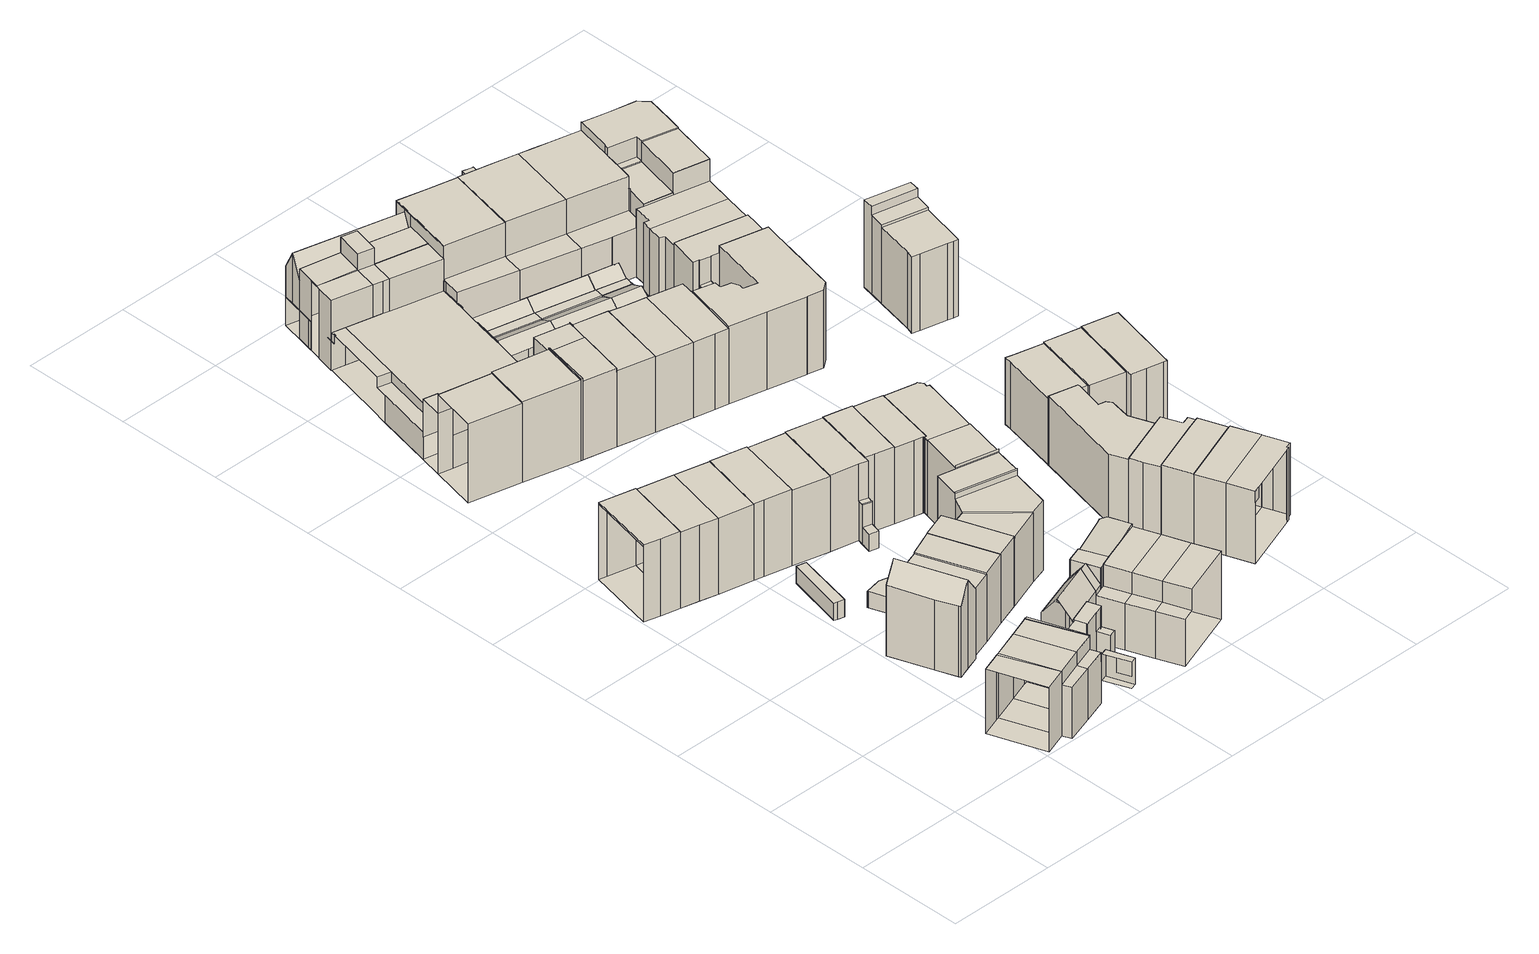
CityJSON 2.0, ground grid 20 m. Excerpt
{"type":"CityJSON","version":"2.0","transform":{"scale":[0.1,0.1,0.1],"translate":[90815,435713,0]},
"CityObjects":{
"building1":{"type":"Building","attributes":{"TerrainHeight":0.75,"bron_tex":"UltraCAM-X 10cm juni 2008","voll_tex":"complete","bron_geo":"Lidar 15-30 punten - nov. 2008","status":"1"},"geometry":[{"type":"MultiSurface","lod":"2","boundaries":[[[0,1,2]],[[3,4,1,0]],[[5,6,7,8]],[[0,2,6,9]],[[3,0,9,5]],[[1,4,8,7]]]}]},
"building2":{"type":"Building","attributes":{"TerrainHeight":0.6,"bron_tex":"UltraCAM-X 10cm juni 2008","voll_tex":"complete","bron_geo":"Lidar 15-30 punten - nov. 2008","status":"1"},"geometry":[{"type":"MultiSurface","lod":"2","boundaries":[[[10,11,12,13,14,15]],[[16,17,18,19]],[[10,15,20,21]],[[15,14,22,16]],[[14,13,17,22]],[[13,12,23,24]],[[12,11,25,18]],[[11,10,19,25]]]}]},
"building3":{"type":"Building","attributes":{"TerrainHeight":0.75,"bron_tex":"UltraCAM-X 10cm juni 2008","voll_tex":"complete","bron_geo":"Lidar 15-30 punten - nov. 2008","status":"1"},"geometry":[{"type":"MultiSurface","lod":"2","boundaries":[[[2,1,26,27]],[[28,29,30,31]],[[6,32,33,34,7]],[[2,27,32,6]],[[26,1,28,31]],[[30,29,34,33]],[[29,28,7,34]]]}]},
"building4":{"type":"Building","attributes":{"TerrainHeight":0.77,"bron_tex":"UltraCAM-X 10cm juni 2008","voll_tex":"complete","bron_geo":"Lidar 15-30 punten - nov. 2008","status":"1"},"geometry":[{"type":"MultiSurface","lod":"2","boundaries":[[[35,24,23,36,37,38]],[[17,39,40,18]],[[24,35,41,17]],[[35,38,39,41]],[[37,36,42,40]],[[36,23,18,42]]]}]},
"building5":{"type":"Building","attributes":{"TerrainHeight":0.81,"bron_tex":"UltraCAM-X 10cm juni 2008","voll_tex":"complete","bron_geo":"Lidar 15-30 punten - nov. 2008","status":"1"},"geometry":[{"type":"MultiSurface","lod":"2","boundaries":[[[43,44,45,46,47]],[[48,49,50,51]],[[31,30,52,53]],[[54,27,26,55]],[[32,56,57,58,59,33]],[[50,49,56,60]],[[48,51,43,47]],[[51,50,54,55]],[[53,52,44,43]],[[52,30,33,59]],[[27,54,60,32]],[[55,26,31,53]]]}]},
"building6":{"type":"Building","attributes":{"TerrainHeight":0.47,"bron_tex":"UltraCAM-X 10cm juni 2008","voll_tex":"complete","bron_geo":"Lidar 15-30 punten - nov. 2008","status":"1"},"geometry":[{"type":"MultiSurface","lod":"2","boundaries":[[[61,62,63,64,65,66]],[[66,65,67,68,69,70]],[[71,72,73,74,75,76,77]],[[61,66,78,71]],[[65,64,75,79]],[[64,63,76,75]],[[63,62,77,76]],[[62,61,71,77]],[[66,70,80,78]],[[70,69,72,80]],[[69,68,81,82]],[[68,67,74,73]],[[67,65,79,74]]]}]},
"building7":{"type":"Building","attributes":{"TerrainHeight":0.75,"bron_tex":"UltraCAM-X 10cm juni 2008","voll_tex":"complete","bron_geo":"Lidar 15-30 punten - nov. 2008","status":"1"},"geometry":[{"type":"MultiSurface","lod":"2","boundaries":[[[38,37,83,84]],[[39,85,86,40]],[[38,84,85,39]],[[83,37,40,86]]]}]},
"building8":{"type":"Building","attributes":{"TerrainHeight":0.25,"bron_tex":"UltraCAM-X 10cm juni 2008","voll_tex":"complete","bron_geo":"Lidar 15-30 punten - nov. 2008","status":"1"},"geometry":[{"type":"MultiSurface","lod":"2","boundaries":[[[87,88,89,90,91]],[[92,93,94,95,96]],[[87,91,96,95]],[[91,90,92,96]],[[90,89,93,92]],[[89,88,94,93]],[[88,87,95,94]]]}]},
"building9":{"type":"Building","attributes":{"TerrainHeight":0.42,"bron_tex":"UltraCAM-X 10cm juni 2008","voll_tex":"complete","bron_geo":"Lidar 15-30 punten - nov. 2008","status":"1"},"geometry":[{"type":"MultiSurface","lod":"2","boundaries":[[[97,82,81,98]],[[72,99,100,73]],[[82,97,99,72]],[[98,81,73,100]]]}]},
"building10":{"type":"Building","attributes":{"TerrainHeight":0.8,"bron_tex":"UltraCAM-X 10cm juni 2008","voll_tex":"complete","bron_geo":"Lidar 15-30 punten - nov. 2008","status":"1"},"geometry":[{"type":"MultiSurface","lod":"2","boundaries":[[[101,102,103,104,105]],[[106,107,108,109,110]],[[101,105,107,106]],[[105,104,108,107]],[[103,111,112,113]]]}]},
"building11":{"type":"Building","attributes":{"TerrainHeight":1.2,"bron_tex":"UltraCAM-X 10cm juni 2008","voll_tex":"complete","bron_geo":"Lidar 15-30 punten - nov. 2008","status":"1"},"geometry":[{"type":"MultiSurface","lod":"2","boundaries":[[[114,115,116]],[[117,118,119,120]],[[121,122,123,124]],[[125,126,127,128,129]],[[130,131,132,133]],[[121,124,116,115]],[[124,123,125,129]],[[123,122,134,135]],[[129,128,114,116]],[[126,125,135,136]],[[117,120,136,134]],[[119,118,131,130]]]}]},
"building12":{"type":"Building","attributes":{"TerrainHeight":0.12,"bron_tex":"UltraCAM-X 10cm juni 2008","voll_tex":"complete","bron_geo":"Lidar 15-30 punten - nov. 2008","status":"1"},"geometry":[{"type":"MultiSurface","lod":"2","boundaries":[[[137,138,139,140,141,142,143,144]],[[145,146,147,148]],[[149,150,100,99,151,152,153,154,155]],[[147,146,142,141]],[[145,148,100,150]],[[148,147,97,98]],[[137,144,154,153]],[[144,143,155,154]],[[143,142,149,155]],[[141,140,151,99]],[[140,139,156,151]],[[139,138,152,156]],[[138,137,153,152]]]}]},
"building13":{"type":"Building","attributes":{"TerrainHeight":0.63,"bron_tex":"UltraCAM-X 10cm juni 2008","voll_tex":"complete","bron_geo":"Lidar 15-30 punten - nov. 2008","status":"1"},"geometry":[{"type":"MultiSurface","lod":"2","boundaries":[[[157,158,159,160,161]],[[85,162,163,86]],[[161,160,84,83]],[[160,159,162,85]],[[159,158,164,165]],[[158,157,166,163]],[[157,161,86,166]]]}]},
"building14":{"type":"Building","attributes":{"TerrainHeight":1.07,"bron_tex":"UltraCAM-X 10cm juni 2008","voll_tex":"complete","bron_geo":"Lidar 15-30 punten - nov. 2008","status":"1"},"geometry":[{"type":"MultiSurface","lod":"2","boundaries":[[[167,168,169,170,171,172]],[[173,174,175,176,177,178]],[[179,173,178,180]],[[181,182,183,184,185,186,187,188]],[[167,172,176,175]],[[172,171,184,183]],[[171,170,185,184]],[[170,169,189,190]],[[169,168,187,186]],[[178,177,191,192]],[[177,176,183,182]],[[193,173,194]],[[179,180,181,188]],[[180,178,192,195]],[[173,196,194]]]}]},
"building15":{"type":"Building","attributes":{"TerrainHeight":1.12,"bron_tex":"UltraCAM-X 10cm juni 2008","voll_tex":"complete","bron_geo":"Lidar 15-30 punten - nov. 2008","status":"1"},"geometry":[{"type":"MultiSurface","lod":"2","boundaries":[[[189,197,198,190]],[[186,185,199,200]],[[190,198,199,185]],[[198,197,200,199]],[[197,189,186,200]]]}]},
"building16":{"type":"Building","attributes":{"TerrainHeight":0.01,"bron_tex":"UltraCAM-X 10cm juni 2008","voll_tex":"complete","bron_geo":"Lidar 15-30 punten - nov. 2008","status":"1"},"geometry":[{"type":"MultiSurface","lod":"2","boundaries":[[[201,202,203,204,205,206]],[[207,208,150,149,209]],[[205,204,209,149]],[[204,203,207,209]],[[203,202,210,211]],[[202,201,212,208]],[[201,206,150,212]],[[206,205,146,145]]]}]},
"building17":{"type":"Building","attributes":{"TerrainHeight":0.86,"bron_tex":"UltraCAM-X 10cm juni 2008","voll_tex":"complete","bron_geo":"Lidar 15-30 punten - nov. 2008","status":"1"},"geometry":[{"type":"MultiSurface","lod":"2","boundaries":[[[213,165,164,214,215]],[[162,216,217,163]],[[165,213,218,162]],[[213,215,216,218]],[[214,164,163,217]]]}]},
"building18":{"type":"Building","attributes":{"TerrainHeight":0.9,"bron_tex":"UltraCAM-X 10cm juni 2008","voll_tex":"complete","bron_geo":"Lidar 15-30 punten - nov. 2008","status":"1"},"geometry":[{"type":"MultiSurface","lod":"2","boundaries":[[[219,220,221,222]],[[223,224,225,226]],[[227,228,130,133]],[[226,225,127,126]],[[223,226,136,229]],[[220,219,120,119]],[[219,222,229,136]],[[221,220,130,228]]]}]},
"building19":{"type":"Building","attributes":{"TerrainHeight":1.24,"bron_tex":"UltraCAM-X 10cm juni 2008","voll_tex":"complete","bron_geo":"Lidar 15-30 punten - nov. 2008","status":"1"},"geometry":[{"type":"MultiSurface","lod":"2","boundaries":[[[230,231,232,233,234,235]],[[192,191,236,237]],[[195,192,237,238]],[[239,240,182,181]],[[230,235,239,241]],[[235,234,242,243]],[[234,233,244,240]],[[233,232,245,244]],[[232,231,246,245]],[[247,230,238]],[[231,248,236]],[[237,248,249]],[[236,191,182,246]],[[195,238,241,181]],[[247,237,249]]]}]},
"building20":{"type":"Building","attributes":{"TerrainHeight":0.01,"bron_tex":"UltraCAM-X 10cm juni 2008","voll_tex":"complete","bron_geo":"Lidar 15-30 punten - nov. 2008","status":"1"},"geometry":[{"type":"MultiSurface","lod":"2","boundaries":[[[250,251,252]],[[209,253,254]],[[250,252,254,253]],[[252,251,209,254]],[[251,250,253,209]]]}]},
"building21":{"type":"Building","attributes":{"TerrainHeight":0.48,"bron_tex":"UltraCAM-X 10cm juni 2008","voll_tex":"complete","bron_geo":"Lidar 15-30 punten - nov. 2008","status":"1"},"geometry":[{"type":"MultiSurface","lod":"2","boundaries":[[[255,256,257,258]],[[259,260,261,262]],[[255,258,259,262]],[[257,256,261,260]],[[256,255,262,261]],[[263,264,265,266]],[[264,263,258,257]]]}]},
"building22":{"type":"Building","attributes":{"TerrainHeight":0.16,"bron_tex":"UltraCAM-X 10cm juni 2008","voll_tex":"complete","bron_geo":"Lidar 15-30 punten - nov. 2008","status":"1"},"geometry":[{"type":"MultiSurface","lod":"2","boundaries":[[[211,210,267,268]],[[269,270,208,207]],[[211,268,269,207]],[[267,210,208,270]]]}]},
"building23":{"type":"Building","attributes":{"TerrainHeight":0.66,"bron_tex":"UltraCAM-X 10cm juni 2008","voll_tex":"complete","bron_geo":"Lidar 15-30 punten - nov. 2008","status":"1"},"geometry":[{"type":"MultiSurface","lod":"2","boundaries":[[[271,272,266,265,273]],[[274,275,276,260,259]],[[266,272,274,259]],[[271,273,276,275]],[[273,265,260,276]]]}]},
"building24":{"type":"Building","attributes":{"TerrainHeight":0.98,"bron_tex":"UltraCAM-X 10cm juni 2008","voll_tex":"complete","bron_geo":"Lidar 15-30 punten - nov. 2008","status":"1"},"geometry":[{"type":"MultiSurface","lod":"2","boundaries":[[[277,278,279,280,281,282]],[[283,284,285,286,287]],[[288,289,290,182,240]],[[284,283,240,244]],[[283,291,242]],[[287,286,289,288]],[[285,284,280,279]],[[277,282,246,182]],[[282,281,245,246]],[[281,280,244,245]],[[278,277,182,290]]]}]},
"building25":{"type":"Building","attributes":{"TerrainHeight":0.71,"bron_tex":"UltraCAM-X 10cm juni 2008","voll_tex":"complete","bron_geo":"Lidar 15-30 punten - nov. 2008","status":"1"},"geometry":[{"type":"MultiSurface","lod":"2","boundaries":[[[292,293,294,295,296,297,298]],[[216,299,300,301,275,274,217]],[[293,292,215,214]],[[292,298,299,216]],[[296,295,275,301]],[[295,294,272,271]],[[294,293,217,274]]]}]},
"building26":{"type":"Building","attributes":{"TerrainHeight":0.99,"bron_tex":"UltraCAM-X 10cm juni 2008","voll_tex":"complete","bron_geo":"Lidar 15-30 punten - nov. 2008","status":"1"},"geometry":[{"type":"MultiSurface","lod":"2","boundaries":[[[279,278,302,303]],[[286,285,304,305]],[[290,289,306,307]],[[286,305,306,289]],[[304,285,279,303]],[[302,278,290,307]]]}]},
"building27":{"type":"Building","attributes":{"TerrainHeight":0.98,"bron_tex":"UltraCAM-X 10cm juni 2008","voll_tex":"complete","bron_geo":"Lidar 15-30 punten - nov. 2008","status":"1"},"geometry":[{"type":"MultiSurface","lod":"2","boundaries":[[[303,302,308,309]],[[305,304,310,311]],[[307,306,312,313]],[[305,311,312,306]],[[310,304,303,309]],[[308,302,307,313]]]}]},
"building28":{"type":"Building","attributes":{"TerrainHeight":1.47,"bron_tex":"UltraCAM-X 10cm juni 2008","voll_tex":"complete","bron_geo":"Lidar 15-30 punten - nov. 2008","status":"1"},"geometry":[{"type":"MultiSurface","lod":"2","boundaries":[[[243,242,314,315,316,317,318]],[[319,288,240,239,320,321,322]],[[243,318,320,239]],[[318,317,321,320]],[[317,316,322,321]],[[316,315,319,322]],[[315,314,288,319]],[[314,291,287]]]}]},
"building29":{"type":"Building","attributes":{"TerrainHeight":-0.05,"bron_tex":"UltraCAM-X 10cm juni 2008","voll_tex":"complete","bron_geo":"Lidar 15-30 punten - nov. 2008","status":"1"},"geometry":[{"type":"MultiSurface","lod":"2","boundaries":[[[323,324,325,326,327]],[[328,329,270,269,330]],[[323,327,330,269]],[[326,325,329,328]],[[325,324,270,329]],[[324,323,268,267]],[[331,332,333,334]],[[332,331,327,326]]]}]},
"building30":{"type":"Building","attributes":{"TerrainHeight":0.68,"bron_tex":"UltraCAM-X 10cm juni 2008","voll_tex":"complete","bron_geo":"Lidar 15-30 punten - nov. 2008","status":"1"},"geometry":[{"type":"MultiSurface","lod":"2","boundaries":[[[335,336,337,338]],[[339,340,341,342]],[[343,344,345,346,347]],[[348,349,350]],[[227,351,352,228]],[[349,348,224,223]],[[350,349,229,353]],[[336,335,222,221]],[[335,338,353,229]],[[338,337,339,342]],[[337,336,228,354]],[[342,341,344,343]],[[341,340,355,356]],[[340,339,354,352]],[[343,347,348,350]],[[347,346,351,227]],[[345,344,356,357]]]}]},
"building31":{"type":"Building","attributes":{"TerrainHeight":0.31,"bron_tex":"UltraCAM-X 10cm juni 2008","voll_tex":"complete","bron_geo":"Lidar 15-30 punten - nov. 2008","status":"1"},"geometry":[{"type":"MultiSurface","lod":"2","boundaries":[[[358,359,360,361,362]],[[363,364,365,366,367,368,369,370,371,372,373,374]],[[375,376,374,373,377,378,379]],[[380,381,382]],[[383,384,385]],[[386,387,388,389]],[[390,391,392,393,394]],[[395,396,397,391,398]],[[396,399,400,397]],[[399,401,402,400]],[[403,404,405,406]],[[407,408,409,410,411,412,413]],[[413,412,414,415]],[[416,417,416,418]],[[419,420,421]],[[422,423,227,133,132,424,425,426,427,428]],[[386,389,393,392]],[[389,388,409,408]],[[388,387,403,406]],[[387,386,397,400]],[[417,416,371,370]],[[416,418,372,371]],[[421,420,429,430]],[[431,419,414,412]],[[420,431,412,410]],[[363,374,360,359]],[[373,432,433,434]],[[369,368,435,436]],[[368,367,437,438]],[[366,365,227,423]],[[365,364,225,224]],[[364,363,128,127]],[[378,377,382,381]],[[377,373,434,439]],[[374,376,361,360]],[[391,390,440,441]],[[390,394,442,443]],[[394,393,408,407]],[[392,444,397]],[[395,398,445,439]],[[396,395,439,446]],[[447,396,446,433]],[[399,447,432,448]],[[402,401,430,449]],[[401,399,448,372]],[[406,405,410,409]],[[405,404,449,429]],[[404,403,400,402]],[[381,380,450,451]],[[380,382,439,452]],[[385,384,453,442]],[[454,455,379,378]],[[456,457,458,435]],[[358,362,424,132]],[[359,358,115,114]],[[407,413,459,385]],[[413,415,383,459]],[[415,414,428,427]]]}]},
"building32":{"type":"Building","attributes":{"TerrainHeight":0.16,"bron_tex":"UltraCAM-X 10cm juni 2008","voll_tex":"complete","bron_geo":"Lidar 15-30 punten - nov. 2008","status":"1"},"geometry":[{"type":"MultiSurface","lod":"2","boundaries":[[[334,333,460,461,462,463]],[[464,465,328,330,466]],[[467,468,469,470]],[[468,467,462,461]],[[334,463,466,330]],[[463,462,464,466]],[[461,460,471,465]],[[460,333,328,471]]]}]},
"building33":{"type":"Building","attributes":{"TerrainHeight":0.57,"bron_tex":"UltraCAM-X 10cm juni 2008","voll_tex":"complete","bron_geo":"Lidar 15-30 punten - nov. 2008","status":"1"},"geometry":[{"type":"MultiSurface","lod":"2","boundaries":[[[472,473,474,475,476,477,478]],[[299,479,480,481,301,300]],[[472,478,298,297]],[[478,477,482,299]],[[477,476,479,482]],[[476,475,483,484]],[[475,474,481,480]],[[474,473,301,481]],[[473,472,297,296]]]}]},
"building34":{"type":"Building","attributes":{"TerrainHeight":0.52,"bron_tex":"UltraCAM-X 10cm juni 2008","voll_tex":"complete","bron_geo":"Lidar 15-30 punten - nov. 2008","status":"1"},"geometry":[{"type":"MultiSurface","lod":"2","boundaries":[[[485,486,487,488,489,490]],[[351,491,492,352]],[[486,493,357,355]],[[490,489,494,351]],[[489,488,491,494]],[[488,487,495,496]],[[487,486,352,492]],[[497,498,346,499]],[[500,497,499,345]],[[498,500,493,490]]]}]},
"building35":{"type":"Building","attributes":{"TerrainHeight":0.66,"bron_tex":"UltraCAM-X 10cm juni 2008","voll_tex":"complete","bron_geo":"Lidar 15-30 punten - nov. 2008","status":"1"},"geometry":[{"type":"MultiSurface","lod":"2","boundaries":[[[501,470,469,502]],[[503,504,465,464]],[[470,501,503,464]],[[501,502,505,506]],[[502,469,465,504]]]}]},
"building36":{"type":"Building","attributes":{"TerrainHeight":0.76,"bron_tex":"UltraCAM-X 10cm juni 2008","voll_tex":"complete","bron_geo":"Lidar 15-30 punten - nov. 2008","status":"1"},"geometry":[{"type":"MultiSurface","lod":"2","boundaries":[[[507,484,483,508,509,510,511,512,513]],[[479,514,515,516,517,518,480]],[[484,507,519,479]],[[507,513,514,519]],[[513,512,520,521]],[[512,511,522,520]],[[511,510,517,516]],[[510,509,523,517]],[[509,508,518,523]],[[508,483,480,518]]]}]},
"building37":{"type":"Building","attributes":{"TerrainHeight":0.61,"bron_tex":"UltraCAM-X 10cm juni 2008","voll_tex":"complete","bron_geo":"Lidar 15-30 punten - nov. 2008","status":"1"},"geometry":[{"type":"MultiSurface","lod":"2","boundaries":[[[524,496,495,525,526]],[[491,527,528,492]],[[496,524,529,491]],[[524,526,527,529]],[[525,495,492,528]]]}]},
"building38":{"type":"Building","attributes":{"TerrainHeight":0.9,"bron_tex":"UltraCAM-X 10cm juni 2008","voll_tex":"complete","bron_geo":"Lidar 15-30 punten - nov. 2008","status":"1"},"geometry":[{"type":"MultiSurface","lod":"2","boundaries":[[[521,520,522,506,505,530,531,532,533,534]],[[514,535,536,537,538,539,504,503,516,515]],[[506,522,516,503]],[[521,534,535,514]],[[534,533,536,535]],[[533,532,537,536]],[[532,531,538,537]],[[531,530,539,538]],[[530,505,504,539]]]}]},
"building39":{"type":"Building","attributes":{"TerrainHeight":0.16,"bron_tex":"UltraCAM-X 10cm juni 2008","voll_tex":"complete","bron_geo":"Lidar 15-30 punten - nov. 2008","status":"1"},"geometry":[{"type":"MultiSurface","lod":"2","boundaries":[[[540,541,542]],[[543,544,545]],[[546,547,548,549]],[[550,551,552,553,547,546]],[[554,555,556,557,558]],[[558,557,559,560]],[[561,562,563,564,565]],[[566,567,568,569,570,571,572]],[[573,574,575,576,577]],[[428,578,579,580,581,582,583,423,422]],[[569,568,540,542]],[[568,567,416,417]],[[567,566,418,416]],[[570,569,560,559]],[[577,584,585,421]],[[586,576,419,431]],[[584,586,431,585]],[[576,575,578,428]],[[575,574,579,578]],[[573,577,566,572]],[[541,540,370,369]],[[542,541,436,587]],[[544,543,367,366]],[[543,545,561,565]],[[545,588,546,549]],[[588,544,550,546]],[[553,552,589,582]],[[552,551,583,589]],[[551,550,423,583]],[[555,554,457,456]],[[554,558,590,458]],[[558,560,587,590]],[[565,564,438,437]],[[564,563,556,555]],[[562,561,549,548]]]}]},
"building40":{"type":"Building","attributes":{"TerrainHeight":0.65,"bron_tex":"UltraCAM-X 10cm juni 2008","voll_tex":"complete","bron_geo":"Lidar 15-30 punten - nov. 2008","status":"1"},"geometry":[{"type":"MultiSurface","lod":"2","boundaries":[[[526,525,591,592,593,594]],[[527,595,596,597,528]],[[526,594,595,527]],[[594,593,596,595]],[[592,591,598,597]],[[591,525,528,598]]]}]},
"building41":{"type":"Building","attributes":{"TerrainHeight":1.51,"bron_tex":"UltraCAM-X 10cm juni 2008","voll_tex":"complete","bron_geo":"Lidar 15-30 punten - nov. 2008","status":"1"},"geometry":[{"type":"MultiSurface","lod":"2","boundaries":[[[599,600,601,602,603,604,605,606,607]],[[608,609,610,611,612,613,614]],[[600,599,615,616]],[[599,607,610,609]],[[607,606,611,610]],[[606,605,612,611]],[[605,604,613,612]],[[603,602,614,617]],[[602,601,618,614]],[[601,600,608,618]]]}]},
"building42":{"type":"Building","attributes":{"TerrainHeight":1.83,"bron_tex":"UltraCAM-X 10cm juni 2008","voll_tex":"complete","bron_geo":"Lidar 15-30 punten - nov. 2008","status":"1"},"geometry":[{"type":"MultiSurface","lod":"2","boundaries":[[[619,620,621,622,623,616,615,624,625,626,627]],[[608,628,629,630,631,632,633,634,635,636,609]],[[623,622,629,628]],[[622,621,630,629]],[[621,620,637,638]],[[620,619,639,637]],[[619,627,633,632]],[[627,626,634,633]],[[626,625,635,634]],[[625,624,636,635]],[[624,615,609,636]],[[616,623,628,608]]]}]},
"building43":{"type":"Building","attributes":{"TerrainHeight":1.53,"bron_tex":"UltraCAM-X 10cm juni 2008","voll_tex":"complete","bron_geo":"Lidar 15-30 punten - nov. 2008","status":"1"},"geometry":[{"type":"MultiSurface","lod":"2","boundaries":[[[640,641,642,643]],[[614,613,644,645]],[[604,603,617,613]],[[646,647,648,649]],[[647,643,650,651]],[[640,646,649,652]],[[643,642,644,613]],[[642,641,653,654]],[[641,640,614,645]]]}]},
"building44":{"type":"Building","attributes":{"TerrainHeight":1.59,"bron_tex":"UltraCAM-X 10cm juni 2008","voll_tex":"complete","bron_geo":"Lidar 15-30 punten - nov. 2008","status":"1"},"geometry":[{"type":"MultiSurface","lod":"2","boundaries":[[[654,653,655,656,657,658]],[[645,644,659,660,661,662]],[[654,658,659,644]],[[658,657,660,659]],[[657,656,661,660]],[[655,653,645,662]]]}]},
"building45":{"type":"Building","attributes":{"TerrainHeight":1.62,"bron_tex":"UltraCAM-X 10cm juni 2008","voll_tex":"complete","bron_geo":"Lidar 15-30 punten - nov. 2008","status":"1"},"geometry":[{"type":"MultiSurface","lod":"2","boundaries":[[[656,655,663,664,665,666,667,668]],[[662,661,669,670,671,672,673,674]],[[656,668,669,661]],[[668,667,670,669]],[[667,666,671,670]],[[666,665,672,671]],[[665,664,673,672]],[[675,663,676,677]],[[663,655,662,674]]]}]},
"building46":{"type":"Building","attributes":{"TerrainHeight":0.13,"bron_tex":"UltraCAM-X 10cm juni 2008","voll_tex":"complete","bron_geo":"Lidar 15-30 punten - nov. 2008","status":"1"},"geometry":[{"type":"MultiSurface","lod":"2","boundaries":[[[548,547,678,679]],[[547,553,680,681,678]],[[557,556,682,683]],[[684,557,683,685]],[[563,562,686,687]],[[572,571,570,688,689,690]],[[691,692,693,694,695,696]],[[579,697,698,699,700,701,702,582,581,580]],[[688,570,684,685]],[[696,695,574,573]],[[695,694,697,579]],[[694,693,698,697]],[[691,696,572,690]],[[681,680,702,701]],[[680,553,582,702]],[[684,559,557]],[[563,687,682,556]],[[686,562,548,679]]]}]},
"building47":{"type":"Building","attributes":{"TerrainHeight":0.22,"bron_tex":"UltraCAM-X 10cm juni 2008","voll_tex":"complete","bron_geo":"Lidar 15-30 punten - nov. 2008","status":"1"},"geometry":[{"type":"MultiSurface","lod":"2","boundaries":[[[703,704,705,706,707,708,709,710,711,712,713,714,715,716,717,718,719,720,721,722,723,724]],[[725,726,727,728,729,597,596,730,731,732,733,734,735,736,737,738,739,740,741]],[[704,703,593,592]],[[703,724,730,596]],[[724,723,731,730]],[[723,722,732,731]],[[722,721,733,732]],[[721,720,734,733]],[[720,719,735,734]],[[719,718,736,735]],[[718,717,742,743]],[[717,716,738,737]],[[716,715,744,738]],[[715,714,745,744]],[[714,713,740,745]],[[713,712,741,740]],[[712,711,746,741]],[[711,710,725,746]],[[710,709,726,725]],[[709,708,727,726]],[[708,707,728,727]],[[707,706,747,728]],[[706,705,729,747]],[[705,704,597,729]]]}]},
"building48":{"type":"Building","attributes":{"TerrainHeight":0.48,"bron_tex":"UltraCAM-X 10cm juni 2008","voll_tex":"complete","bron_geo":"Lidar 15-30 punten - nov. 2008","status":"1"},"geometry":[{"type":"MultiSurface","lod":"2","boundaries":[[[748,749,750,751]],[[752,753,754,755]],[[748,751,753,752]],[[751,750,756,757]],[[750,749,755,754]],[[749,748,752,755]]]}]},
"building49":{"type":"Building","attributes":{"TerrainHeight":0.5,"bron_tex":"UltraCAM-X 10cm juni 2008","voll_tex":"complete","bron_geo":"Lidar 15-30 punten - nov. 2008","status":"1"},"geometry":[{"type":"MultiSurface","lod":"2","boundaries":[[[757,756,758,759,760,761]],[[762,763,754,753]],[[759,758,764,763]],[[758,756,754,764]],[[765,766,757,761]],[[767,768,761,760]]]}]},
"building50":{"type":"Building","attributes":{"TerrainHeight":2.31,"bron_tex":"UltraCAM-X 10cm juni 2008","voll_tex":"complete","bron_geo":"Lidar 15-30 punten - nov. 2008","status":"1"},"geometry":[{"type":"MultiSurface","lod":"2","boundaries":[[[769,770,771,772,773,774,638,637,639]],[[775,776,777,632,631,630,778,779,780]],[[638,774,778,630]],[[774,773,779,778]],[[773,772,780,779]],[[772,771,775,780]],[[771,770,776,775]],[[769,639,632,777]]]}]},
"building51":{"type":"Building","attributes":{"TerrainHeight":0.57,"bron_tex":"UltraCAM-X 10cm juni 2008","voll_tex":"complete","bron_geo":"Lidar 15-30 punten - nov. 2008","status":"1"},"geometry":[{"type":"MultiSurface","lod":"2","boundaries":[[[760,759,781,782]],[[783,784,763,762]],[[782,781,784,783]],[[781,759,763,784]]]}]},
"building52":{"type":"Building","attributes":{"TerrainHeight":0.12,"bron_tex":"UltraCAM-X 10cm juni 2008","voll_tex":"complete","bron_geo":"Lidar 15-30 punten - nov. 2008","status":"1"},"geometry":[{"type":"MultiSurface","lod":"2","boundaries":[[[785,678,786,787,788]],[[678,789,790,786]],[[791,682,792,793]],[[685,791,794,795]],[[687,686,796,797,798]],[[799,800,801,802,801,800,803]],[[690,689,688,804,805,806,807,808,809,810]],[[811,812,813,693,692,691,814,815,816,817,818]],[[819,820,821,822,823,824,825,783,762,753,752,701,700,699,698,826,827,828,829]],[[799,803,810,809]],[[801,800,830,831]],[[800,799,832,830]],[[833,834,811,818]],[[834,833,835,836]],[[809,808,837,838]],[[808,807,839,837]],[[806,805,824,823]],[[805,804,825,824]],[[804,688,685,795]],[[693,813,840,698]],[[813,812,826,840]],[[812,811,827,826]],[[818,817,841,842]],[[817,816,801,802]],[[816,815,800,801]],[[815,814,803,800]],[[814,691,690,810]],[[785,679,678]],[[788,787,766,765]],[[787,786,843,753]],[[789,678,681]],[[786,790,752,843]],[[790,789,701,752]],[[791,683,682]],[[793,794,791]],[[793,792,783,844]],[[791,685,683]],[[795,794,844,825]],[[687,798,792,682]],[[798,797,760,782]],[[797,796,768,767]],[[796,686,785,788]]]}]},
"building53":{"type":"Building","attributes":{"TerrainHeight":0.46,"bron_tex":"UltraCAM-X 10cm juni 2008","voll_tex":"complete","bron_geo":"Lidar 15-30 punten - nov. 2008","status":"1"},"geometry":[{"type":"MultiSurface","lod":"2","boundaries":[[[845,846,847,848]],[[849,850,851,852,853,854,855,856,857,858,859,860,861]],[[862,863,864,865,737,736,866,867,868,869,870,871,872]],[[846,845,873,869]],[[848,847,868,867]],[[847,846,869,868]],[[850,849,872,871]],[[849,861,874,875]],[[861,860,876,874]],[[860,859,864,863]],[[859,858,865,864]],[[858,857,877,865]],[[857,856,737,877]],[[855,854,866,736]],[[854,853,867,866]],[[853,852,845,848]],[[852,851,870,873]],[[851,850,871,870]],[[743,742,856,855]]]}]},
"building54":{"type":"Building","attributes":{"TerrainHeight":2.01,"bron_tex":"UltraCAM-X 10cm juni 2008","voll_tex":"complete","bron_geo":"Lidar 15-30 punten - nov. 2008","status":"1"},"geometry":[{"type":"MultiSurface","lod":"2","boundaries":[[[878,879,880,881,882]],[[776,883,884,885,777]],[[882,881,777,885]],[[881,880,770,769]],[[880,879,883,776]],[[878,882,885,884]]]}]},
"building55":{"type":"Building","attributes":{"TerrainHeight":0.43,"bron_tex":"UltraCAM-X 10cm juni 2008","voll_tex":"complete","bron_geo":"Lidar 15-30 punten - nov. 2008","status":"1"},"geometry":[{"type":"MultiSurface","lod":"2","boundaries":[[[886,875,874,876,887,888,889,890]],[[891,892,863,862,872,893,894,895]],[[890,889,895,894]],[[887,876,863,892]],[[875,886,893,872]],[[886,890,894,893]]]}]},
"building56":{"type":"Building","attributes":{"TerrainHeight":0.45,"bron_tex":"UltraCAM-X 10cm juni 2008","voll_tex":"complete","bron_geo":"Lidar 15-30 punten - nov. 2008","status":"1"},"geometry":[{"type":"MultiSurface","lod":"2","boundaries":[[[896,889,888,887,897,898,899,900,901]],[[822,902,903,892,891,895,904,905,823]],[[906,907,899,898]],[[908,909,898,897]],[[889,896,904,895]],[[896,901,905,904]],[[901,900,823,905]],[[900,899,807,806]],[[897,887,892,903]]]}]},
"building57":{"type":"Building","attributes":{"TerrainHeight":1.83,"bron_tex":"UltraCAM-X 10cm juni 2008","voll_tex":"complete","bron_geo":"Lidar 15-30 punten - nov. 2008","status":"1"},"geometry":[{"type":"MultiSurface","lod":"2","boundaries":[[[910,911,912,913,914,915,916,917]],[[883,918,919,920,921,922,884]],[[914,913,884,922]],[[913,912,879,878]],[[912,911,918,883]],[[911,910,923,924]],[[910,917,925,923]],[[917,916,926,920]],[[916,915,921,926]],[[915,914,922,921]]]}]},
"building58":{"type":"Building","attributes":{"TerrainHeight":0.35,"bron_tex":"UltraCAM-X 10cm juni 2008","voll_tex":"complete","bron_geo":"Lidar 15-30 punten - nov. 2008","status":"1"},"geometry":[{"type":"MultiSurface","lod":"2","boundaries":[[[927,831,830,832,928,929,930]],[[931,932,933,934]],[[838,837,839,837]],[[935,903,902,822,821,820,819]],[[929,928,837,839]],[[928,832,838,837]],[[930,929,907,906]],[[931,934,927,930]],[[933,932,903,935]],[[932,931,909,908]]]}]},
"building59":{"type":"Building","attributes":{"TerrainHeight":0.39,"bron_tex":"UltraCAM-X 10cm juni 2008","voll_tex":"complete","bron_geo":"Lidar 15-30 punten - nov. 2008","status":"1"},"geometry":[{"type":"MultiSurface","lod":"2","boundaries":[[[936,937,938,939,940,941,942]],[[943,944,945,946]],[[936,942,946,945]],[[942,941,947,946]],[[941,940,943,947]],[[940,939,948,943]],[[939,938,944,948]],[[938,937,949,944]],[[937,936,945,949]]]}]},
"building60":{"type":"Building","attributes":{"TerrainHeight":0.19,"bron_tex":"UltraCAM-X 10cm juni 2008","voll_tex":"complete","bron_geo":"Lidar 15-30 punten - nov. 2008","status":"1"},"geometry":[{"type":"MultiSurface","lod":"2","boundaries":[[[802,801,950,951,952]],[[953,954,955,956,957,958,959,836,835,960]],[[842,841,961]],[[962,963,935,819,829,828,827,964,965]],[[950,801,831,927]],[[960,835,842,961]],[[836,959,964,827]],[[959,958,965,964]],[[958,957,962,965]],[[957,956,963,962]],[[956,955,935,963]],[[955,954,934,933]],[[954,953,951,950]],[[953,960,952,951]],[[961,841,802,952]]]}]},
"building61":{"type":"Building","attributes":{"TerrainHeight":1.55,"bron_tex":"UltraCAM-X 10cm juni 2008","voll_tex":"complete","bron_geo":"Lidar 15-30 punten - nov. 2008","status":"1"},"geometry":[{"type":"MultiSurface","lod":"2","boundaries":[[[966,967,968,969,970,971,972,973]],[[974,975,976,977,978,979,980]],[[966,973,980,979]],[[973,972,974,980]],[[970,969,981,976]],[[969,968,977,981]],[[968,967,978,977]],[[967,966,979,978]]]}]},
"building62":{"type":"Building","attributes":{"TerrainHeight":1.04,"bron_tex":"UltraCAM-X 10cm juni 2008","voll_tex":"complete","bron_geo":"Lidar 15-30 punten - nov. 2008","status":"1"},"geometry":[{"type":"MultiSurface","lod":"2","boundaries":[[[982,983,984,985]],[[986,987,988,989]],[[990,991,992,975,974]],[[984,983,990,993]],[[982,985,992,991]],[[985,984,986,989]],[[987,986,993,974]],[[988,987,972,971]]]}]}
},
"vertices":[
[211,120,124],[252,20,124],[216,122,124],[174,107,124],[210,5,124],[174,107,0],[216,122,0],[252,20,0],[210,5,0],[211,120,0],
[4,677,148],[34,670,148],[68,662,148],[97,787,148],[46,799,148],[32,802,148],[32,802,0],[97,787,0],[68,662,0],[4,677,0],[32,802,145],[4,677,145],[46,799,0],[68,662,146],[97,787,146],[34,670,0],
[303,39,124],[267,140,124],[252,20,98],[259,4,98],[309,21,98],[303,39,98],[267,140,0],[309,21,0],[259,4,0],
[120,782,146],[103,654,146],[135,646,146],[164,772,146],[164,772,0],[135,646,0],[120,782,0],[103,654,0],
[346,54,80],[353,36,80],[353,37,80],[351,45,80],[347,55,80],[347,55,125],[311,155,125],[306,154,125],[346,54,125],[353,36,98],[346,54,98],[306,154,124],[346,54,124],[311,155,0],[351,45,0],[353,37,0],[353,36,0],[306,154,0],
[206,354,136],[233,276,135],[247,238,136],[248,234,136],[272,243,170],[230,362,170],[297,251,135],[295,255,136],[255,371,135],[252,370,140],[206,354,0],[255,371,0],[295,255,0],[297,251,0],[248,234,0],[247,238,0],[233,276,0],[230,362,0],[272,243,0],[252,370,0],[295,255,129],[255,371,129],
[198,632,146],[227,757,146],[227,757,0],[198,632,0],
[213,474,33],[219,472,33],[231,469,33],[256,577,33],[239,581,33],[256,577,0],[231,469,0],[219,472,0],[213,474,0],[239,581,0],
[299,386,129],[340,270,129],[299,386,0],[340,270,0],
[395,76,51],[401,62,51],[413,29,51],[424,33,51],[407,80,51],[395,76,0],[407,80,0],[424,33,0],[413,29,0],[401,62,0],[404,53,51],[404,53,23],[413,29,23],
[83,1202,43],[57,1207,43],[83,1201,43],[48,1165,152],[28,1080,152],[123,1058,152],[144,1145,152],[57,1207,116],[48,1165,116],[73,1159,116],[83,1201,116],[73,1159,63],[144,1145,63],[154,1188,63],[83,1202,63],[83,1201,63],[123,1058,0],[28,1080,0],[57,1207,0],[154,1188,0],[48,1165,0],[73,1159,0],[144,1145,0],
[272,461,31],[273,459,31],[283,430,31],[299,388,31],[299,386,31],[347,406,31],[327,461,31],[303,467,31],[388,288,132],[347,406,132],[299,386,132],[340,270,132],[347,406,0],[388,288,0],[299,388,0],[273,459,0],[272,461,0],[303,467,0],[327,461,0],[283,430,0],
[216,628,147],[265,617,147],[293,742,147],[227,757,147],[198,632,147],[293,742,0],[265,617,0],[265,617,145],[293,742,145],[216,628,0],
[379,122,101],[387,99,101],[416,109,101],[430,113,101],[434,116,101],[426,140,101],[370,148,132],[378,125,101],[379,122,96],[426,140,97],[457,151,98],[449,176,132],[361,173,97],[441,201,97],[441,201,0],[457,151,0],[426,140,0],[434,116,0],[430,113,0],[416,109,0],[387,99,0],[361,173,0],[416,109,65],[430,113,65],[457,151,97],[449,176,130],[371,144,126],[370,148,126],[441,201,96],[368,152,126],
[425,87,65],[438,91,65],[438,91,0],[425,87,0],
[433,304,133],[435,304,133],[402,398,133],[393,422,133],[347,406,133],[388,288,133],[402,398,0],[435,304,0],[393,422,0],[435,304,132],[402,398,132],[433,304,0],
[302,740,145],[332,601,145],[361,727,145],[361,727,0],[332,601,0],[302,740,0],
[144,1145,155],[123,1058,155],[225,1034,155],[246,1124,155],[246,1124,66],[256,1166,66],[154,1188,66],[144,1145,66],[256,1166,0],[225,1034,0],[246,1124,0],
[457,207,129],[475,158,129],[477,159,129],[482,160,129],[505,169,129],[485,217,129],[475,158,97],[466,182,130],[457,207,96],[485,217,0],[505,169,0],[457,207,0],[505,169,125],[485,217,124],[482,160,0],[477,159,0],[475,158,0],[466,183,129],[467,181,129],[466,182,129],
[382,449,35],[393,422,35],[418,440,35],[382,449,0],[418,440,0],
[375,559,33],[391,555,33],[396,574,33],[380,578,33],[380,578,0],[396,574,0],[391,555,0],[375,559,0],[380,578,78],[396,574,78],[396,574,76],[380,578,76],
[498,327,132],[421,404,132],[421,404,0],[498,327,0],
[399,585,76],[383,590,76],[399,584,76],[383,590,0],[399,585,0],[399,584,0],
[457,151,90],[474,106,90],[499,115,90],[482,160,90],[477,159,90],[475,158,90],[505,169,131],[482,160,131],[499,115,131],[599,151,131],[582,197,131],[582,197,0],[599,151,0],[474,106,0],[546,184,131],
[361,727,147],[332,601,147],[383,590,147],[399,585,147],[401,594,147],[401,595,147],[427,712,147],[427,712,0],[401,595,0],[401,594,0],
[492,58,90],[517,67,90],[517,67,131],[616,103,131],[616,103,0],[492,58,0],
[510,11,90],[534,20,90],[534,20,131],[634,56,131],[634,56,0],[510,11,0],
[582,197,136],[569,232,136],[567,237,136],[556,242,135],[551,240,134],[569,232,0],[551,240,0],[556,242,0],[567,237,0],
[421,404,134],[498,327,134],[529,337,134],[546,410,134],[437,435,134],[546,410,0],[529,337,0],[437,435,0],[437,435,147],[546,410,147],[546,410,145],[437,435,145],
[246,1124,157],[225,1034,157],[229,1033,157],[247,1123,157],[229,1033,151],[289,1020,151],[310,1110,151],[247,1123,151],[247,1123,150],[310,1110,150],[318,1143,150],[320,1152,150],[256,1166,150],[256,1166,69],[246,1124,69],[247,1123,69],[320,1152,0],[289,1020,0],[247,1123,0],[229,1033,0],[289,1020,144],[310,1110,144],[318,1143,144],
[57,1207,52],[83,1202,52],[113,1331,52],[88,1337,52],[82,1314,52],[83,1202,72],[154,1188,72],[256,1166,72],[280,1267,72],[293,1324,72],[295,1335,72],[303,1367,72],[313,1413,72],[314,1418,72],[314,1419,72],[143,1460,72],[113,1331,72],[92,1353,72],[88,1337,72],[118,1466,72],[117,1459,72],[116,1455,72],[121,1477,56],[117,1459,56],[118,1466,56],[149,1596,55],[132,1525,55],[140,1557,55],[200,1491,166],[229,1484,166],[241,1533,166],[212,1540,166],[132,1524,134],[128,1508,134],[200,1491,136],[212,1540,136],[140,1557,134],[118,1466,134],[190,1449,134],[200,1491,134],[126,1500,134],[219,1442,134],[229,1484,134],[314,1419,134],[324,1462,134],[229,1484,135],[324,1462,135],[335,1511,135],[241,1533,135],[140,1557,112],[212,1540,112],[241,1533,112],[335,1511,112],[338,1522,135],[340,1530,151],[145,1577,151],[344,1551,111],[149,1596,114],[314,1418,92],[313,1413,92],[314,1419,92],[344,1551,158],[335,1511,158],[314,1419,158],[314,1418,0],[280,1267,0],[82,1314,0],[92,1353,0],[116,1455,0],[149,1596,0],[344,1551,0],[335,1511,0],[314,1419,0],[340,1530,158],[208,1445,72],[208,1445,0],[143,1460,0],[295,1335,0],[303,1367,0],[293,1324,39],[295,1335,39],[118,1466,0],[132,1524,133],[128,1508,133],[140,1557,0],[132,1524,0],[138,1506,134],[126,1500,0],[190,1449,0],[208,1445,134],[219,1442,72],[324,1462,0],[121,1477,55],[117,1459,55],[121,1477,0],[132,1525,0],[117,1459,74],[116,1455,74],[295,1335,36],[298,1348,46],[298,1348,0],[145,1577,55],
[553,443,145],[557,461,145],[481,478,145],[449,485,145],[481,478,0],[557,461,0],[449,485,0],[481,478,152],[557,461,152],[557,461,147],[481,478,147],[553,443,0],
[401,595,148],[401,594,148],[418,590,148],[451,581,148],[479,700,148],[453,706,148],[427,712,148],[479,700,0],[451,581,0],[418,590,0],[453,706,0],[451,581,146],[479,700,146],
[319,1150,146],[289,1020,146],[357,1004,146],[387,1136,146],[326,1150,146],[320,1152,146],[387,1136,0],[357,1004,0],[318,1143,146],[326,1150,0],[357,1004,145],[387,1136,145],[319,1150,152],[320,1152,152],[319,1150,150],[318,1143,152],
[501,559,147],[576,541,147],[501,559,0],[576,541,0],[576,541,145],[501,559,145],
[519,691,146],[486,573,146],[502,569,146],[503,569,146],[504,568,146],[507,568,146],[533,687,146],[533,687,0],[507,568,0],[504,568,0],[503,569,0],[486,573,0],[519,691,0],[507,568,145],[533,687,145],[504,568,145],[502,569,0],
[413,1129,145],[424,989,145],[454,1120,145],[454,1120,0],[424,989,0],[413,1129,0],
[603,656,145],[598,658,145],[600,665,145],[594,674,145],[591,674,145],[591,674,0],[594,674,0],[600,665,0],[598,658,0],[603,656,0],
[313,1413,74],[303,1367,74],[306,1381,74],[293,1324,74],[280,1267,74],[291,1318,74],[285,1292,53],[394,1268,53],[400,1293,38],[291,1318,38],[280,1267,38],[334,1255,38],[372,1246,38],[388,1242,38],[298,1348,47],[295,1335,37],[403,1311,37],[408,1332,55],[300,1357,55],[413,1353,36],[306,1381,34],[291,1318,40],[400,1293,40],[403,1311,40],[295,1335,40],[293,1324,40],[314,1419,94],[314,1418,94],[313,1413,94],[306,1381,94],[413,1353,94],[420,1386,94],[422,1394,94],[422,1394,159],[452,1526,159],[399,1538,159],[344,1551,159],[314,1419,159],[399,1538,0],[452,1526,0],[422,1394,0],[420,1386,0],[388,1242,0],[334,1255,0],[338,1522,159],[338,1522,158],[340,1530,159],[306,1381,0],[285,1292,74],[372,1246,0],[300,1357,0],
[463,980,145],[487,975,145],[512,1078,145],[518,1105,145],[518,1105,0],[512,1078,0],[487,975,0],[463,980,0],
[790,353,136],[696,318,136],[704,295,136],[715,267,136],[787,293,136],[838,312,136],[833,327,136],[818,322,136],[804,358,136],[696,318,0],[790,353,0],[804,358,0],[818,322,0],[833,327,0],[838,312,0],[715,267,0],[790,353,133],[696,318,133],[787,293,0],[704,295,0],
[775,503,133],[775,507,133],[723,519,133],[723,517,133],[684,351,133],[773,399,133],[781,438,133],[775,447,133],[762,450,133],[684,351,0],[723,517,0],[723,519,0],[775,507,0],[775,503,0],[762,450,0],[775,447,0],[781,438,0],[773,399,0],[775,507,128],[723,519,128],[775,503,128],
[715,267,140],[734,216,140],[856,262,140],[838,312,140],[856,262,0],[734,216,0],[809,302,140],[823,307,140],[823,307,138],[809,302,138],[838,312,96],[823,307,96],[715,267,138],[734,216,139],[856,262,139],
[753,166,139],[879,213,139],[879,214,139],[860,263,139],[860,263,0],[879,214,0],[879,213,0],[753,166,0],
[770,119,139],[880,159,139],[885,161,139],[884,164,139],[895,168,139],[885,196,139],[885,196,0],[895,168,0],[884,164,0],[885,161,0],[880,159,0],[770,119,0],[782,123,139],[770,119,118],[782,123,118],
[501,1243,53],[507,1269,38],[441,1230,38],[495,1218,38],[510,1286,37],[515,1307,55],[413,1353,37],[519,1326,39],[507,1269,40],[510,1286,40],[519,1326,94],[527,1361,94],[529,1368,94],[529,1368,160],[529,1370,160],[559,1502,160],[507,1514,160],[452,1526,160],[422,1394,160],[507,1514,0],[559,1502,0],[529,1370,0],[527,1361,0],[495,1218,0],[441,1230,0],
[512,1078,149],[487,975,149],[555,959,149],[625,943,149],[626,943,149],[655,937,149],[671,949,149],[683,1000,149],[683,1001,149],[688,1021,149],[690,1033,149],[700,1074,149],[700,1076,149],[703,1089,149],[708,1110,149],[622,1130,149],[597,1021,149],[571,1028,149],[573,1037,149],[568,1050,149],[549,1055,149],[551,1068,149],[683,1000,0],[671,949,0],[655,937,0],[626,943,0],[555,959,0],[551,1068,0],[549,1055,0],[568,1050,0],[573,1037,0],[571,1028,0],[597,1021,0],[622,1130,0],[708,1110,0],[703,1089,0],[700,1077,0],[690,1033,0],[688,1021,0],[708,1110,147],[622,1130,147],[700,1076,0],[700,1074,0],[683,1001,0],[625,943,0],
[549,1206,29],[559,1203,29],[567,1239,29],[557,1242,29],[549,1206,0],[557,1242,0],[567,1239,0],[559,1203,0],[567,1239,28],[557,1242,28],
[569,1252,28],[570,1258,28],[561,1260,28],[561,1257,28],[561,1260,0],[570,1258,0],[569,1252,0],[561,1257,35],[557,1242,43],[561,1260,37],[561,1257,37],
[789,500,128],[817,623,128],[765,635,128],[750,639,128],[747,625,128],[724,521,128],[765,635,0],[817,623,0],[789,500,0],[724,521,0],[747,625,0],[750,639,0],
[573,1271,28],[565,1273,28],[565,1273,0],[573,1271,0],
[507,1269,39],[555,1231,53],[557,1242,47],[561,1257,39],[495,1218,39],[549,1206,39],[515,1307,56],[565,1273,37],[569,1295,56],[569,1295,55],[572,1312,41],[561,1257,40],[561,1260,40],[565,1273,40],[638,1339,137],[639,1345,137],[649,1389,137],[650,1395,137],[638,1342,137],[572,1312,94],[573,1312,94],[615,1303,94],[628,1300,94],[637,1337,94],[638,1339,94],[638,1342,94],[669,1476,160],[613,1489,160],[586,1495,160],[638,1342,160],[639,1345,160],[649,1389,160],[650,1395,160],[654,1410,160],[649,1389,0],[639,1345,0],[637,1337,0],[628,1300,0],[615,1303,0],[573,1312,0],[572,1312,0],[613,1489,0],[669,1476,0],[654,1410,0],[650,1395,0],[639,1345,135],[649,1389,135],[638,1339,135],[654,1410,176],[669,1476,176],[654,1410,175],[669,1476,175],[637,1337,92],[638,1339,92],[628,1300,92],[586,1495,0],[650,1395,159],[654,1410,159],[555,1231,0],[569,1295,0],
[587,1137,87],[577,1097,87],[599,1094,87],[607,1133,87],[591,1197,135],[577,1141,135],[587,1139,135],[587,1137,135],[607,1133,135],[608,1133,135],[622,1130,135],[708,1110,135],[709,1115,135],[713,1133,135],[716,1145,135],[721,1167,135],[601,1195,135],[601,1195,0],[721,1167,0],[716,1145,0],[713,1133,0],[608,1133,0],[607,1133,0],[599,1094,0],[577,1097,0],[587,1139,0],[577,1141,0],[591,1197,0],[587,1137,0],[601,1195,130],[591,1197,130],[721,1167,130],[709,1115,0],
[852,480,131],[883,608,131],[817,623,131],[789,500,131],[788,496,131],[883,608,0],[852,480,0],[788,496,0],
[598,1223,130],[733,1221,130],[604,1251,130],[594,1253,130],[588,1226,130],[604,1251,0],[733,1221,0],[598,1223,0],[588,1226,0],[594,1253,0],
[599,1271,130],[745,1273,130],[680,1288,130],[628,1300,130],[615,1303,130],[609,1269,130],[680,1288,0],[745,1273,0],[599,1271,0],[609,1269,0],[680,1288,134],[628,1300,134],[745,1273,172],[680,1288,172],
[918,466,133],[948,593,133],[883,608,133],[852,480,133],[851,469,133],[879,462,133],[909,455,133],[915,454,133],[948,593,0],[918,466,0],[915,454,0],[879,462,0],[851,469,0],[918,466,132],[948,593,132],[915,454,132],[909,455,0],
[701,1377,135],[637,1337,135],[628,1300,135],[680,1288,135],[680,1288,173],[745,1273,173],[765,1362,173],[701,1377,173],[765,1362,0],
[591,1640,22],[599,1638,22],[610,1636,22],[612,1641,22],[615,1655,22],[612,1656,22],[596,1660,22],[615,1655,0],[610,1636,0],[591,1640,0],[596,1660,0],[612,1656,0],[612,1641,0],[599,1638,0],
[701,1377,137],[703,1389,137],[652,1401,137],[703,1389,175],[701,1377,175],[765,1362,175],[770,1383,175],[782,1437,175],[767,1454,175],[721,1464,175],[652,1401,175],[652,1401,159],[782,1437,0],[770,1383,0],[721,1464,0],[767,1454,0],
[812,903,147],[826,899,147],[875,888,147],[885,885,147],[893,884,147],[913,969,147],[832,988,147],[816,916,147],[832,988,0],[913,969,0],[893,884,0],[875,888,0],[826,899,0],[812,903,0],[816,916,0],[885,885,0],
[925,1018,168],[843,1037,168],[839,1017,168],[921,999,168],[839,1017,152],[832,988,152],[913,969,152],[921,999,152],[843,1037,0],[925,1018,0],[921,999,0],[839,1017,0]
]}
